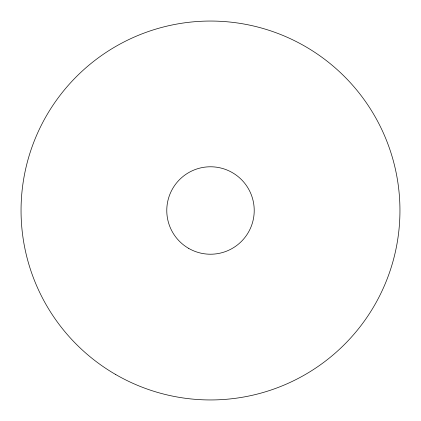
<?xml version="1.0" encoding="UTF-8"?>
<svg xmlns="http://www.w3.org/2000/svg" width="421" height="421" viewBox="0 0 421 421"><rect width="100%" height="100%" fill="white"/><g stroke="black" fill="none" stroke-linecap="round" stroke-linejoin="round"><path stroke-width="0.63" d="M115.775 374.569A189.45 189.45 0 0 0 399.95 210.5A189.45 189.45 0 0 0 115.775 46.431A189.45 189.45 0 0 0 115.775 374.569M188.64 248.364A43.721 43.721 0 0 0 254.221 210.5A43.721 43.721 0 0 0 188.64 172.636A43.721 43.721 0 0 0 188.64 248.364"/></g></svg>
